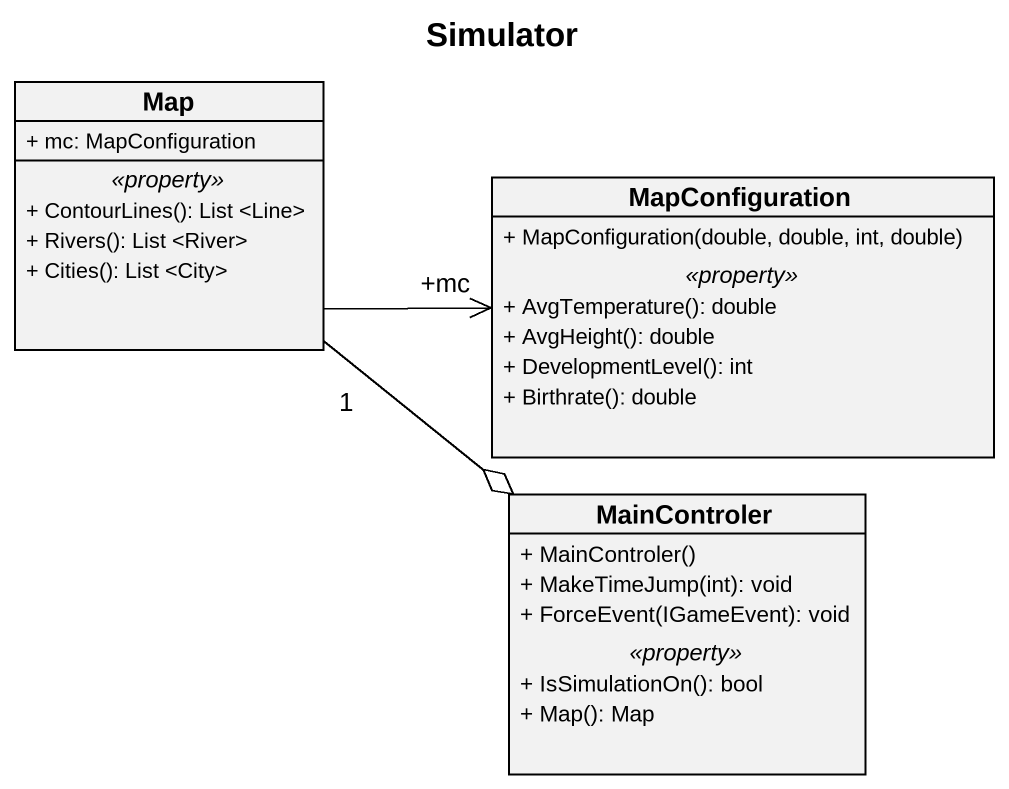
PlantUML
@startuml
title Simulator
hide circle
hide empty members
skinparam classAttributeIconSize 0
class "Map" as Map_ {
  + mc: MapConfiguration
  .. <<property>> ..
  + ContourLines(): List <Line>
  + Rivers(): List <River>
  + Cities(): List <City>
}
class MapConfiguration {
  + MapConfiguration(double, double, int, double)
  .. <<property>> ..
  + AvgTemperature(): double
  + AvgHeight(): double
  + DevelopmentLevel(): int
  + Birthrate(): double
}
class MainControler {
  + MainControler()
  + MakeTimeJump(int): void
  + ForceEvent(IGameEvent): void
  .. <<property>> ..
  + IsSimulationOn(): bool
  + Map(): Map
}
Map_ -right-> "+mc" MapConfiguration
Map_ "1" --o MainControler
@enduml
